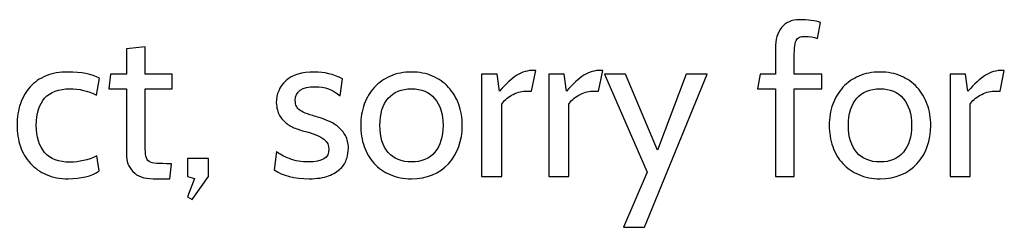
# Model space of a CAD drawing. Header units: centimetres. Extents: x -24 to 24.1, y -20.7 to 0.5.
# Drawn here: x 15.674 to 19.665, y -13.073 to -12.233 of the extents above; entities that cross this region are included whole.
import ezdxf

# ---------------------------------------------------------------- set-up
doc = ezdxf.new("R2010")
doc.units = ezdxf.units.CM
doc.header["$MEASUREMENT"] = 0
doc.layers.add('Layer 1', color=7, linetype='Continuous')

msp = doc.modelspace()

# ---------------------------------------------------------------- linework, layer by layer
at = {"layer": 'Layer 1', "color": 250}
for points, knots in [([(18.92499, -12.51255), (18.92499, -12.51255), (18.81323, -12.51255), (18.81323, -12.51255), (18.81323, -12.51255), (18.81323, -12.51255), (18.81323, -12.86815), (18.81323, -12.86815), (18.81323, -12.86815), (18.81323, -12.86815), (18.73703, -12.86815), (18.73703, -12.86815), (18.73703, -12.86815), (18.73703, -12.86815), (18.73703, -12.51255), (18.73703, -12.51255), (18.73703, -12.51255), (18.73703, -12.51255), (18.66507, -12.51255), (18.66507, -12.51255), (18.66507, -12.51255), (18.66507, -12.51255), (18.67523, -12.45328), (18.67523, -12.45328), (18.67523, -12.45328), (18.67523, -12.45328), (18.73703, -12.45328), (18.73703, -12.45328), (18.73703, -12.45328), (18.73703, -12.45328), (18.73703, -12.34829), (18.73703, -12.34829), (18.73703, -12.34829), (18.73703, -12.31386), (18.74536, -12.28606), (18.76201, -12.2649), (18.76201, -12.2649), (18.77866, -12.24373), (18.80251, -12.23315), (18.83355, -12.23315), (18.83355, -12.23315), (18.86968, -12.23315), (18.89847, -12.23682), (18.91991, -12.24415), (18.91991, -12.24415), (18.91991, -12.24415), (18.90806, -12.3085), (18.90806, -12.3085), (18.90806, -12.3085), (18.89169, -12.30342), (18.87476, -12.30088), (18.85726, -12.30088), (18.85726, -12.30088), (18.84767, -12.30088), (18.84005, -12.30187), (18.8344, -12.30384), (18.8344, -12.30384), (18.82876, -12.30582), (18.82438, -12.31034), (18.82128, -12.31739), (18.82128, -12.31739), (18.81817, -12.32445), (18.81606, -12.33475), (18.81493, -12.34829), (18.81493, -12.34829), (18.8138, -12.36184), (18.81323, -12.3799), (18.81323, -12.40248), (18.81323, -12.40248), (18.81323, -12.40248), (18.81323, -12.45328), (18.81323, -12.45328), (18.81323, -12.45328), (18.81323, -12.45328), (18.92499, -12.45328), (18.92499, -12.45328), (18.92499, -12.45328), (18.92499, -12.45328), (18.92499, -12.51255), (18.92499, -12.51255)], [0, 0, 0, 0, 0.04761905, 0.04761905, 0.04761905, 0.04761905, 0.0952381, 0.0952381, 0.0952381, 0.0952381, 0.14285714, 0.14285714, 0.14285714, 0.14285714, 0.19047619, 0.19047619, 0.19047619, 0.19047619, 0.23809524, 0.23809524, 0.23809524, 0.23809524, 0.28571429, 0.28571429, 0.28571429, 0.28571429, 0.33333333, 0.33333333, 0.33333333, 0.33333333, 0.38095238, 0.38095238, 0.38095238, 0.38095238, 0.42857143, 0.42857143, 0.42857143, 0.42857143, 0.47619048, 0.47619048, 0.47619048, 0.47619048, 0.52380952, 0.52380952, 0.52380952, 0.52380952, 0.57142857, 0.57142857, 0.57142857, 0.57142857, 0.61904762, 0.61904762, 0.61904762, 0.61904762, 0.66666667, 0.66666667, 0.66666667, 0.66666667, 0.71428571, 0.71428571, 0.71428571, 0.71428571, 0.76190476, 0.76190476, 0.76190476, 0.76190476, 0.80952381, 0.80952381, 0.80952381, 0.80952381, 0.85714286, 0.85714286, 0.85714286, 0.85714286, 0.9047619, 0.9047619, 0.9047619, 0.9047619, 1, 1, 1, 1]), ([(16.28931, -12.81566), (16.28931, -12.81566), (16.28338, -12.87662), (16.28338, -12.87662), (16.28338, -12.87662), (16.28338, -12.87662), (16.2148, -12.87662), (16.2148, -12.87662), (16.2148, -12.87662), (16.17812, -12.87662), (16.15088, -12.86702), (16.1331, -12.84783), (16.1331, -12.84783), (16.11532, -12.82864), (16.10643, -12.80521), (16.10643, -12.77756), (16.10643, -12.77756), (16.10643, -12.77756), (16.10643, -12.51255), (16.10643, -12.51255), (16.10643, -12.51255), (16.10643, -12.51255), (16.03531, -12.51255), (16.03531, -12.51255), (16.03531, -12.51255), (16.03531, -12.51255), (16.04208, -12.45328), (16.04208, -12.45328), (16.04208, -12.45328), (16.04208, -12.45328), (16.10643, -12.45328), (16.10643, -12.45328), (16.10643, -12.45328), (16.10643, -12.45328), (16.10643, -12.35083), (16.10643, -12.35083), (16.10643, -12.35083), (16.10643, -12.35083), (16.18263, -12.34321), (16.18263, -12.34321), (16.18263, -12.34321), (16.18263, -12.34321), (16.18263, -12.45328), (16.18263, -12.45328), (16.18263, -12.45328), (16.18263, -12.45328), (16.29185, -12.45328), (16.29185, -12.45328), (16.29185, -12.45328), (16.29185, -12.45328), (16.29185, -12.51255), (16.29185, -12.51255), (16.29185, -12.51255), (16.29185, -12.51255), (16.18263, -12.51255), (16.18263, -12.51255), (16.18263, -12.51255), (16.18263, -12.51255), (16.18263, -12.73099), (16.18263, -12.73099), (16.18263, -12.73099), (16.18263, -12.75075), (16.1832, -12.76627), (16.18432, -12.77756), (16.18432, -12.77756), (16.18545, -12.78885), (16.1887, -12.79731), (16.19406, -12.80296), (16.19406, -12.80296), (16.19942, -12.8086), (16.20803, -12.81213), (16.21988, -12.81354), (16.21988, -12.81354), (16.23174, -12.81495), (16.24839, -12.81566), (16.26984, -12.81566), (16.26984, -12.81566), (16.26984, -12.81566), (16.28931, -12.81566), (16.28931, -12.81566)], [0, 0, 0, 0, 0.04761905, 0.04761905, 0.04761905, 0.04761905, 0.0952381, 0.0952381, 0.0952381, 0.0952381, 0.14285714, 0.14285714, 0.14285714, 0.14285714, 0.19047619, 0.19047619, 0.19047619, 0.19047619, 0.23809524, 0.23809524, 0.23809524, 0.23809524, 0.28571429, 0.28571429, 0.28571429, 0.28571429, 0.33333333, 0.33333333, 0.33333333, 0.33333333, 0.38095238, 0.38095238, 0.38095238, 0.38095238, 0.42857143, 0.42857143, 0.42857143, 0.42857143, 0.47619048, 0.47619048, 0.47619048, 0.47619048, 0.52380952, 0.52380952, 0.52380952, 0.52380952, 0.57142857, 0.57142857, 0.57142857, 0.57142857, 0.61904762, 0.61904762, 0.61904762, 0.61904762, 0.66666667, 0.66666667, 0.66666667, 0.66666667, 0.71428571, 0.71428571, 0.71428571, 0.71428571, 0.76190476, 0.76190476, 0.76190476, 0.76190476, 0.80952381, 0.80952381, 0.80952381, 0.80952381, 0.85714286, 0.85714286, 0.85714286, 0.85714286, 0.9047619, 0.9047619, 0.9047619, 0.9047619, 1, 1, 1, 1]), ([(15.87021, -12.87662), (15.83691, -12.87662), (15.80755, -12.87111), (15.78215, -12.86011), (15.78215, -12.86011), (15.75675, -12.8491), (15.73516, -12.83386), (15.71738, -12.81439), (15.71738, -12.81439), (15.6996, -12.79491), (15.6862, -12.77205), (15.67717, -12.74581), (15.67717, -12.74581), (15.66814, -12.71956), (15.66362, -12.69091), (15.66362, -12.65987), (15.66362, -12.65987), (15.66362, -12.62826), (15.66814, -12.59933), (15.67717, -12.57309), (15.67717, -12.57309), (15.6862, -12.54684), (15.69932, -12.52412), (15.71654, -12.50493), (15.71654, -12.50493), (15.73375, -12.48574), (15.7552, -12.47092), (15.78088, -12.46048), (15.78088, -12.46048), (15.80657, -12.45004), (15.83606, -12.44481), (15.86936, -12.44481), (15.86936, -12.44481), (15.92468, -12.44481), (15.96729, -12.453), (15.99721, -12.46937), (15.99721, -12.46937), (15.99721, -12.46937), (15.98535, -12.53795), (15.98535, -12.53795), (15.98535, -12.53795), (15.95036, -12.52102), (15.91452, -12.51255), (15.87783, -12.51255), (15.87783, -12.51255), (15.83211, -12.51255), (15.79796, -12.52525), (15.77538, -12.55065), (15.77538, -12.55065), (15.7528, -12.57605), (15.74151, -12.61246), (15.74151, -12.65987), (15.74151, -12.65987), (15.74151, -12.70728), (15.7528, -12.74411), (15.77538, -12.77036), (15.77538, -12.77036), (15.79796, -12.79661), (15.83211, -12.80973), (15.87783, -12.80973), (15.87783, -12.80973), (15.91508, -12.80973), (15.95121, -12.80126), (15.9862, -12.78433), (15.9862, -12.78433), (15.9862, -12.78433), (15.99636, -12.84529), (15.99636, -12.84529), (15.99636, -12.84529), (15.96532, -12.86617), (15.92327, -12.87662), (15.87021, -12.87662)], [0, 0, 0, 0, 0.05263158, 0.05263158, 0.05263158, 0.05263158, 0.10526316, 0.10526316, 0.10526316, 0.10526316, 0.15789474, 0.15789474, 0.15789474, 0.15789474, 0.21052632, 0.21052632, 0.21052632, 0.21052632, 0.26315789, 0.26315789, 0.26315789, 0.26315789, 0.31578947, 0.31578947, 0.31578947, 0.31578947, 0.36842105, 0.36842105, 0.36842105, 0.36842105, 0.42105263, 0.42105263, 0.42105263, 0.42105263, 0.47368421, 0.47368421, 0.47368421, 0.47368421, 0.52631579, 0.52631579, 0.52631579, 0.52631579, 0.57894737, 0.57894737, 0.57894737, 0.57894737, 0.63157895, 0.63157895, 0.63157895, 0.63157895, 0.68421053, 0.68421053, 0.68421053, 0.68421053, 0.73684211, 0.73684211, 0.73684211, 0.73684211, 0.78947368, 0.78947368, 0.78947368, 0.78947368, 0.84210526, 0.84210526, 0.84210526, 0.84210526, 0.89473684, 0.89473684, 0.89473684, 0.89473684, 1, 1, 1, 1]), ([(16.84811, -12.87662), (16.78772, -12.87662), (16.7403, -12.86448), (16.70587, -12.84021), (16.70587, -12.84021), (16.70587, -12.84021), (16.71519, -12.76655), (16.71519, -12.76655), (16.71519, -12.76655), (16.72648, -12.77671), (16.74383, -12.78631), (16.76726, -12.79534), (16.76726, -12.79534), (16.79068, -12.80437), (16.8165, -12.80888), (16.84473, -12.80888), (16.84473, -12.80888), (16.90004, -12.80888), (16.9277, -12.79167), (16.9277, -12.75724), (16.9277, -12.75724), (16.9277, -12.72619), (16.90004, -12.70333), (16.84473, -12.68866), (16.84473, -12.68866), (16.82779, -12.6847), (16.81185, -12.68005), (16.79689, -12.67469), (16.79689, -12.67469), (16.78193, -12.66932), (16.76853, -12.66227), (16.75667, -12.65352), (16.75667, -12.65352), (16.74482, -12.64477), (16.73508, -12.63362), (16.72746, -12.62008), (16.72746, -12.62008), (16.71984, -12.60653), (16.71547, -12.5896), (16.71434, -12.56928), (16.71434, -12.56928), (16.71434, -12.53372), (16.72704, -12.50408), (16.75244, -12.48038), (16.75244, -12.48038), (16.77784, -12.45667), (16.81707, -12.44481), (16.87013, -12.44481), (16.87013, -12.44481), (16.90795, -12.44481), (16.94548, -12.45385), (16.98273, -12.47191), (16.98273, -12.47191), (16.98273, -12.47191), (16.97342, -12.54134), (16.97342, -12.54134), (16.97342, -12.54134), (16.94407, -12.5165), (16.9102, -12.50408), (16.87182, -12.50408), (16.87182, -12.50408), (16.8182, -12.50408), (16.79139, -12.52285), (16.79139, -12.56039), (16.79139, -12.56039), (16.79139, -12.56942), (16.7928, -12.57718), (16.79562, -12.58339), (16.79562, -12.58339), (16.79844, -12.5896), (16.80352, -12.59524), (16.81086, -12.60004), (16.81086, -12.60004), (16.8182, -12.60484), (16.82808, -12.60949), (16.84049, -12.61415), (16.84049, -12.61415), (16.85291, -12.61866), (16.86872, -12.62374), (16.88791, -12.62939), (16.88791, -12.62939), (16.89976, -12.63278), (16.9126, -12.63743), (16.92643, -12.64336), (16.92643, -12.64336), (16.94026, -12.64929), (16.9531, -12.65705), (16.96495, -12.66664), (16.96495, -12.66664), (16.97681, -12.67624), (16.98669, -12.68809), (16.99459, -12.7022), (16.99459, -12.7022), (17.00249, -12.71631), (17.00644, -12.73325), (17.00644, -12.753), (17.00644, -12.753), (17.00644, -12.76655), (17.00418, -12.78066), (16.99967, -12.79534), (16.99967, -12.79534), (16.99515, -12.81001), (16.98697, -12.82328), (16.97511, -12.83513), (16.97511, -12.83513), (16.96326, -12.84698), (16.94703, -12.85686), (16.92643, -12.86476), (16.92643, -12.86476), (16.90583, -12.87267), (16.87972, -12.87662), (16.84811, -12.87662)], [0, 0, 0, 0, 0.03448276, 0.03448276, 0.03448276, 0.03448276, 0.06896552, 0.06896552, 0.06896552, 0.06896552, 0.10344828, 0.10344828, 0.10344828, 0.10344828, 0.13793103, 0.13793103, 0.13793103, 0.13793103, 0.17241379, 0.17241379, 0.17241379, 0.17241379, 0.20689655, 0.20689655, 0.20689655, 0.20689655, 0.24137931, 0.24137931, 0.24137931, 0.24137931, 0.27586207, 0.27586207, 0.27586207, 0.27586207, 0.31034483, 0.31034483, 0.31034483, 0.31034483, 0.34482759, 0.34482759, 0.34482759, 0.34482759, 0.37931034, 0.37931034, 0.37931034, 0.37931034, 0.4137931, 0.4137931, 0.4137931, 0.4137931, 0.44827586, 0.44827586, 0.44827586, 0.44827586, 0.48275862, 0.48275862, 0.48275862, 0.48275862, 0.51724138, 0.51724138, 0.51724138, 0.51724138, 0.55172414, 0.55172414, 0.55172414, 0.55172414, 0.5862069, 0.5862069, 0.5862069, 0.5862069, 0.62068966, 0.62068966, 0.62068966, 0.62068966, 0.65517241, 0.65517241, 0.65517241, 0.65517241, 0.68965517, 0.68965517, 0.68965517, 0.68965517, 0.72413793, 0.72413793, 0.72413793, 0.72413793, 0.75862069, 0.75862069, 0.75862069, 0.75862069, 0.79310345, 0.79310345, 0.79310345, 0.79310345, 0.82758621, 0.82758621, 0.82758621, 0.82758621, 0.86206897, 0.86206897, 0.86206897, 0.86206897, 0.89655172, 0.89655172, 0.89655172, 0.89655172, 0.93103448, 0.93103448, 0.93103448, 0.93103448, 1, 1, 1, 1]), ([(17.41199, -12.81566), (17.37531, -12.8563), (17.32535, -12.87662), (17.26213, -12.87662), (17.26213, -12.87662), (17.22996, -12.87662), (17.20117, -12.87111), (17.17577, -12.86011), (17.17577, -12.86011), (17.15037, -12.8491), (17.12878, -12.834), (17.111, -12.81481), (17.111, -12.81481), (17.09322, -12.79562), (17.07968, -12.77276), (17.07036, -12.74623), (17.07036, -12.74623), (17.06105, -12.7197), (17.05639, -12.6912), (17.05639, -12.66072), (17.05639, -12.66072), (17.05639, -12.62967), (17.06119, -12.60103), (17.07079, -12.57478), (17.07079, -12.57478), (17.08038, -12.54853), (17.09407, -12.52581), (17.11185, -12.50662), (17.11185, -12.50662), (17.12963, -12.48743), (17.15122, -12.47233), (17.17662, -12.46133), (17.17662, -12.46133), (17.20202, -12.45032), (17.23053, -12.44481), (17.26213, -12.44481), (17.26213, -12.44481), (17.29374, -12.44481), (17.32225, -12.45032), (17.34765, -12.46133), (17.34765, -12.46133), (17.37305, -12.47233), (17.39464, -12.48757), (17.41242, -12.50705), (17.41242, -12.50705), (17.4302, -12.52652), (17.44389, -12.54938), (17.45348, -12.57563), (17.45348, -12.57563), (17.46308, -12.60187), (17.46788, -12.63024), (17.46788, -12.66072), (17.46788, -12.66072), (17.46788, -12.7228), (17.44925, -12.77445), (17.41199, -12.81566)], [0, 0, 0, 0, 0.06666667, 0.06666667, 0.06666667, 0.06666667, 0.13333333, 0.13333333, 0.13333333, 0.13333333, 0.2, 0.2, 0.2, 0.2, 0.26666667, 0.26666667, 0.26666667, 0.26666667, 0.33333333, 0.33333333, 0.33333333, 0.33333333, 0.4, 0.4, 0.4, 0.4, 0.46666667, 0.46666667, 0.46666667, 0.46666667, 0.53333333, 0.53333333, 0.53333333, 0.53333333, 0.6, 0.6, 0.6, 0.6, 0.66666667, 0.66666667, 0.66666667, 0.66666667, 0.73333333, 0.73333333, 0.73333333, 0.73333333, 0.8, 0.8, 0.8, 0.8, 0.86666667, 0.86666667, 0.86666667, 0.86666667, 1, 1, 1, 1]), ([(17.7659, -12.43804), (17.7659, -12.43804), (17.74897, -12.52186), (17.74897, -12.52186), (17.74897, -12.52186), (17.74897, -12.52186), (17.72272, -12.52186), (17.72272, -12.52186), (17.72272, -12.52186), (17.71426, -12.52186), (17.70523, -12.52341), (17.69563, -12.52652), (17.69563, -12.52652), (17.68604, -12.52962), (17.67686, -12.53372), (17.66811, -12.5388), (17.66811, -12.5388), (17.65937, -12.54388), (17.65132, -12.54952), (17.64398, -12.55573), (17.64398, -12.55573), (17.63665, -12.56194), (17.63128, -12.56843), (17.6279, -12.5752), (17.6279, -12.5752), (17.6279, -12.5752), (17.6279, -12.86815), (17.6279, -12.86815), (17.6279, -12.86815), (17.6279, -12.86815), (17.54662, -12.86815), (17.54662, -12.86815), (17.54662, -12.86815), (17.54662, -12.86815), (17.54662, -12.45328), (17.54662, -12.45328), (17.54662, -12.45328), (17.54662, -12.45328), (17.60927, -12.45328), (17.60927, -12.45328), (17.60927, -12.45328), (17.60927, -12.45328), (17.61858, -12.52186), (17.61858, -12.52186), (17.61858, -12.52186), (17.64455, -12.49251), (17.66811, -12.4712), (17.68928, -12.45794), (17.68928, -12.45794), (17.71045, -12.44467), (17.73373, -12.43804), (17.75913, -12.43804), (17.75913, -12.43804), (17.75913, -12.43804), (17.7659, -12.43804), (17.7659, -12.43804)], [0, 0, 0, 0, 0.06666667, 0.06666667, 0.06666667, 0.06666667, 0.13333333, 0.13333333, 0.13333333, 0.13333333, 0.2, 0.2, 0.2, 0.2, 0.26666667, 0.26666667, 0.26666667, 0.26666667, 0.33333333, 0.33333333, 0.33333333, 0.33333333, 0.4, 0.4, 0.4, 0.4, 0.46666667, 0.46666667, 0.46666667, 0.46666667, 0.53333333, 0.53333333, 0.53333333, 0.53333333, 0.6, 0.6, 0.6, 0.6, 0.66666667, 0.66666667, 0.66666667, 0.66666667, 0.73333333, 0.73333333, 0.73333333, 0.73333333, 0.8, 0.8, 0.8, 0.8, 0.86666667, 0.86666667, 0.86666667, 0.86666667, 1, 1, 1, 1]), ([(18.03768, -12.43804), (18.03768, -12.43804), (18.02075, -12.52186), (18.02075, -12.52186), (18.02075, -12.52186), (18.02075, -12.52186), (17.9945, -12.52186), (17.9945, -12.52186), (17.9945, -12.52186), (17.98604, -12.52186), (17.97701, -12.52341), (17.96741, -12.52652), (17.96741, -12.52652), (17.95782, -12.52962), (17.94864, -12.53372), (17.93989, -12.5388), (17.93989, -12.5388), (17.93115, -12.54388), (17.9231, -12.54952), (17.91576, -12.55573), (17.91576, -12.55573), (17.90843, -12.56194), (17.90306, -12.56843), (17.89968, -12.5752), (17.89968, -12.5752), (17.89968, -12.5752), (17.89968, -12.86815), (17.89968, -12.86815), (17.89968, -12.86815), (17.89968, -12.86815), (17.8184, -12.86815), (17.8184, -12.86815), (17.8184, -12.86815), (17.8184, -12.86815), (17.8184, -12.45328), (17.8184, -12.45328), (17.8184, -12.45328), (17.8184, -12.45328), (17.88105, -12.45328), (17.88105, -12.45328), (17.88105, -12.45328), (17.88105, -12.45328), (17.89036, -12.52186), (17.89036, -12.52186), (17.89036, -12.52186), (17.91633, -12.49251), (17.93989, -12.4712), (17.96106, -12.45794), (17.96106, -12.45794), (17.98223, -12.44467), (18.00551, -12.43804), (18.03091, -12.43804), (18.03091, -12.43804), (18.03091, -12.43804), (18.03768, -12.43804), (18.03768, -12.43804)], [0, 0, 0, 0, 0.06666667, 0.06666667, 0.06666667, 0.06666667, 0.13333333, 0.13333333, 0.13333333, 0.13333333, 0.2, 0.2, 0.2, 0.2, 0.26666667, 0.26666667, 0.26666667, 0.26666667, 0.33333333, 0.33333333, 0.33333333, 0.33333333, 0.4, 0.4, 0.4, 0.4, 0.46666667, 0.46666667, 0.46666667, 0.46666667, 0.53333333, 0.53333333, 0.53333333, 0.53333333, 0.6, 0.6, 0.6, 0.6, 0.66666667, 0.66666667, 0.66666667, 0.66666667, 0.73333333, 0.73333333, 0.73333333, 0.73333333, 0.8, 0.8, 0.8, 0.8, 0.86666667, 0.86666667, 0.86666667, 0.86666667, 1, 1, 1, 1]), ([(19.31107, -12.81566), (19.27439, -12.8563), (19.22443, -12.87662), (19.16121, -12.87662), (19.16121, -12.87662), (19.12904, -12.87662), (19.10025, -12.87111), (19.07485, -12.86011), (19.07485, -12.86011), (19.04945, -12.8491), (19.02786, -12.834), (19.01008, -12.81481), (19.01008, -12.81481), (18.9923, -12.79562), (18.97876, -12.77276), (18.96944, -12.74623), (18.96944, -12.74623), (18.96013, -12.7197), (18.95547, -12.6912), (18.95547, -12.66072), (18.95547, -12.66072), (18.95547, -12.62967), (18.96027, -12.60103), (18.96987, -12.57478), (18.96987, -12.57478), (18.97946, -12.54853), (18.99315, -12.52581), (19.01093, -12.50662), (19.01093, -12.50662), (19.02871, -12.48743), (19.0503, -12.47233), (19.0757, -12.46133), (19.0757, -12.46133), (19.1011, -12.45032), (19.12961, -12.44481), (19.16121, -12.44481), (19.16121, -12.44481), (19.19282, -12.44481), (19.22133, -12.45032), (19.24673, -12.46133), (19.24673, -12.46133), (19.27213, -12.47233), (19.29372, -12.48757), (19.3115, -12.50705), (19.3115, -12.50705), (19.32928, -12.52652), (19.34297, -12.54938), (19.35256, -12.57563), (19.35256, -12.57563), (19.36216, -12.60187), (19.36696, -12.63024), (19.36696, -12.66072), (19.36696, -12.66072), (19.36696, -12.7228), (19.34833, -12.77445), (19.31107, -12.81566)], [0, 0, 0, 0, 0.06666667, 0.06666667, 0.06666667, 0.06666667, 0.13333333, 0.13333333, 0.13333333, 0.13333333, 0.2, 0.2, 0.2, 0.2, 0.26666667, 0.26666667, 0.26666667, 0.26666667, 0.33333333, 0.33333333, 0.33333333, 0.33333333, 0.4, 0.4, 0.4, 0.4, 0.46666667, 0.46666667, 0.46666667, 0.46666667, 0.53333333, 0.53333333, 0.53333333, 0.53333333, 0.6, 0.6, 0.6, 0.6, 0.66666667, 0.66666667, 0.66666667, 0.66666667, 0.73333333, 0.73333333, 0.73333333, 0.73333333, 0.8, 0.8, 0.8, 0.8, 0.86666667, 0.86666667, 0.86666667, 0.86666667, 1, 1, 1, 1]), ([(19.66498, -12.43804), (19.66498, -12.43804), (19.64805, -12.52186), (19.64805, -12.52186), (19.64805, -12.52186), (19.64805, -12.52186), (19.6218, -12.52186), (19.6218, -12.52186), (19.6218, -12.52186), (19.61334, -12.52186), (19.60431, -12.52341), (19.59471, -12.52652), (19.59471, -12.52652), (19.58512, -12.52962), (19.57594, -12.53372), (19.56719, -12.5388), (19.56719, -12.5388), (19.55845, -12.54388), (19.5504, -12.54952), (19.54306, -12.55573), (19.54306, -12.55573), (19.53573, -12.56194), (19.53036, -12.56843), (19.52698, -12.5752), (19.52698, -12.5752), (19.52698, -12.5752), (19.52698, -12.86815), (19.52698, -12.86815), (19.52698, -12.86815), (19.52698, -12.86815), (19.4457, -12.86815), (19.4457, -12.86815), (19.4457, -12.86815), (19.4457, -12.86815), (19.4457, -12.45328), (19.4457, -12.45328), (19.4457, -12.45328), (19.4457, -12.45328), (19.50835, -12.45328), (19.50835, -12.45328), (19.50835, -12.45328), (19.50835, -12.45328), (19.51766, -12.52186), (19.51766, -12.52186), (19.51766, -12.52186), (19.54363, -12.49251), (19.56719, -12.4712), (19.58836, -12.45794), (19.58836, -12.45794), (19.60953, -12.44467), (19.63281, -12.43804), (19.65821, -12.43804), (19.65821, -12.43804), (19.65821, -12.43804), (19.66498, -12.43804), (19.66498, -12.43804)], [0, 0, 0, 0, 0.06666667, 0.06666667, 0.06666667, 0.06666667, 0.13333333, 0.13333333, 0.13333333, 0.13333333, 0.2, 0.2, 0.2, 0.2, 0.26666667, 0.26666667, 0.26666667, 0.26666667, 0.33333333, 0.33333333, 0.33333333, 0.33333333, 0.4, 0.4, 0.4, 0.4, 0.46666667, 0.46666667, 0.46666667, 0.46666667, 0.53333333, 0.53333333, 0.53333333, 0.53333333, 0.6, 0.6, 0.6, 0.6, 0.66666667, 0.66666667, 0.66666667, 0.66666667, 0.73333333, 0.73333333, 0.73333333, 0.73333333, 0.8, 0.8, 0.8, 0.8, 0.86666667, 0.86666667, 0.86666667, 0.86666667, 1, 1, 1, 1]), ([(18.46017, -12.45328), (18.46017, -12.45328), (18.20617, -13.07304), (18.20617, -13.07304), (18.20617, -13.07304), (18.20617, -13.07304), (18.1215, -13.07304), (18.1215, -13.07304), (18.1215, -13.07304), (18.1215, -13.07304), (18.21718, -12.84952), (18.21718, -12.84952), (18.21718, -12.84952), (18.21718, -12.84952), (18.04446, -12.45328), (18.04446, -12.45328), (18.04446, -12.45328), (18.04446, -12.45328), (18.12912, -12.45328), (18.12912, -12.45328), (18.12912, -12.45328), (18.12912, -12.45328), (18.25866, -12.76147), (18.25866, -12.76147), (18.25866, -12.76147), (18.25866, -12.76147), (18.3755, -12.45328), (18.3755, -12.45328), (18.3755, -12.45328), (18.3755, -12.45328), (18.46017, -12.45328), (18.46017, -12.45328)], [0, 0, 0, 0, 0.11111111, 0.11111111, 0.11111111, 0.11111111, 0.22222222, 0.22222222, 0.22222222, 0.22222222, 0.33333333, 0.33333333, 0.33333333, 0.33333333, 0.44444444, 0.44444444, 0.44444444, 0.44444444, 0.55555556, 0.55555556, 0.55555556, 0.55555556, 0.66666667, 0.66666667, 0.66666667, 0.66666667, 0.77777778, 0.77777778, 0.77777778, 0.77777778, 1, 1, 1, 1]), ([(17.35611, -12.5515), (17.3341, -12.52553), (17.30277, -12.51255), (17.26213, -12.51255), (17.26213, -12.51255), (17.22149, -12.51255), (17.19003, -12.52539), (17.16773, -12.55107), (17.16773, -12.55107), (17.14543, -12.57675), (17.13429, -12.6133), (17.13429, -12.66072), (17.13429, -12.66072), (17.13429, -12.70813), (17.14543, -12.74468), (17.16773, -12.77036), (17.16773, -12.77036), (17.19003, -12.79604), (17.22149, -12.80888), (17.26213, -12.80888), (17.26213, -12.80888), (17.30334, -12.80888), (17.33495, -12.79562), (17.35696, -12.76909), (17.35696, -12.76909), (17.37897, -12.74256), (17.38998, -12.70644), (17.38998, -12.66072), (17.38998, -12.66072), (17.38998, -12.61387), (17.37869, -12.57746), (17.35611, -12.5515)], [0, 0, 0, 0, 0.11111111, 0.11111111, 0.11111111, 0.11111111, 0.22222222, 0.22222222, 0.22222222, 0.22222222, 0.33333333, 0.33333333, 0.33333333, 0.33333333, 0.44444444, 0.44444444, 0.44444444, 0.44444444, 0.55555556, 0.55555556, 0.55555556, 0.55555556, 0.66666667, 0.66666667, 0.66666667, 0.66666667, 0.77777778, 0.77777778, 0.77777778, 0.77777778, 1, 1, 1, 1]), ([(19.25519, -12.5515), (19.23318, -12.52553), (19.20185, -12.51255), (19.16121, -12.51255), (19.16121, -12.51255), (19.12057, -12.51255), (19.08911, -12.52539), (19.06681, -12.55107), (19.06681, -12.55107), (19.04451, -12.57675), (19.03337, -12.6133), (19.03337, -12.66072), (19.03337, -12.66072), (19.03337, -12.70813), (19.04451, -12.74468), (19.06681, -12.77036), (19.06681, -12.77036), (19.08911, -12.79604), (19.12057, -12.80888), (19.16121, -12.80888), (19.16121, -12.80888), (19.20242, -12.80888), (19.23403, -12.79562), (19.25604, -12.76909), (19.25604, -12.76909), (19.27805, -12.74256), (19.28906, -12.70644), (19.28906, -12.66072), (19.28906, -12.66072), (19.28906, -12.61387), (19.27777, -12.57746), (19.25519, -12.5515)], [0, 0, 0, 0, 0.11111111, 0.11111111, 0.11111111, 0.11111111, 0.22222222, 0.22222222, 0.22222222, 0.22222222, 0.33333333, 0.33333333, 0.33333333, 0.33333333, 0.44444444, 0.44444444, 0.44444444, 0.44444444, 0.55555556, 0.55555556, 0.55555556, 0.55555556, 0.66666667, 0.66666667, 0.66666667, 0.66666667, 0.77777778, 0.77777778, 0.77777778, 0.77777778, 1, 1, 1, 1]), ([(16.43917, -12.86815), (16.43917, -12.86815), (16.37313, -12.96044), (16.37313, -12.96044), (16.37313, -12.96044), (16.37313, -12.96044), (16.35366, -12.94943), (16.35366, -12.94943), (16.35366, -12.94943), (16.35366, -12.94943), (16.38329, -12.87577), (16.38329, -12.87577), (16.38329, -12.87577), (16.38329, -12.87577), (16.35451, -12.86815), (16.35451, -12.86815), (16.35451, -12.86815), (16.35451, -12.86815), (16.35451, -12.79534), (16.35451, -12.79534), (16.35451, -12.79534), (16.35451, -12.79534), (16.43917, -12.79534), (16.43917, -12.79534), (16.43917, -12.79534), (16.43917, -12.79534), (16.43917, -12.86815), (16.43917, -12.86815)], [0, 0, 0, 0, 0.125, 0.125, 0.125, 0.125, 0.25, 0.25, 0.25, 0.25, 0.375, 0.375, 0.375, 0.375, 0.5, 0.5, 0.5, 0.5, 0.625, 0.625, 0.625, 0.625, 0.75, 0.75, 0.75, 0.75, 1, 1, 1, 1])]:
    msp.add_open_spline(points, degree=3, knots=knots, dxfattribs=at)

doc.saveas('drawing.dxf')
